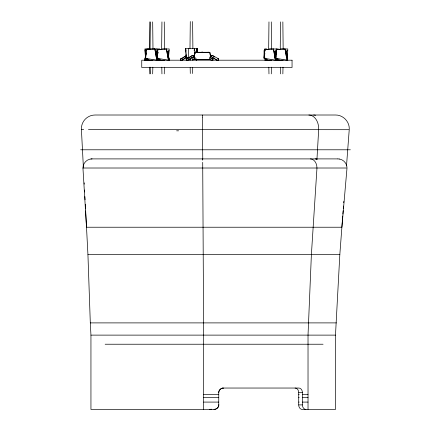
<?xml version="1.0" encoding="UTF-8"?>
<svg xmlns="http://www.w3.org/2000/svg" width="431" height="431" viewBox="0 0 431 431"><rect width="100%" height="100%" fill="white"/><g stroke="black" fill="none" stroke-linecap="round" stroke-linejoin="round"><path stroke-width="0.65" d="M218.582 60.2L218.63 58.864L212.214 55.287L210.543 56.1L216.761 60.087L218.582 60.2L218.63 58.864L217.671 58.815M149.487 48.935L149.789 21.906M150.371 21.906L150.063 48.935L152.983 48.935L152.676 21.906M161.943 21.906L161.636 48.935L164.55 48.935L164.249 21.906M189.985 48.579L190.292 21.55M268.971 21.906L268.669 48.935L271.584 48.935L271.282 21.906M280.543 21.906L280.242 48.935L283.156 48.935L282.849 21.906M192.598 73.507L192.711 67.645M192.851 60.475L192.899 57.867L193.444 56.709M152.676 73.868L152.827 67.188M164.249 73.868L164.4 67.188M271.282 73.868L271.433 67.188M282.849 73.868L283.005 67.188M211.405 58.788L212.844 58.864L212.795 60.2L210.985 60.092L209.849 59.365M212.844 58.864L212.795 60.2L212.844 58.864L209.902 57.296M156.243 56.466L156.464 50.836L157.584 50.836L157.584 48.935L154.271 48.935L155.392 49.409M167.864 55.216L168.036 50.836L169.151 50.836L169.151 48.935L164.426 49.08M274.773 58.341L275.07 50.836L276.185 50.836L276.185 48.935L271.46 49.08M286.394 57.091L286.637 50.836L287.757 50.836L287.757 48.935L283.032 49.08M342.731 216.012L339.827 254.565L335.485 335.119L335.485 409.45L302.309 409.45A4.596 3.572 90 0 1 298.688 404.887M145.953 49.888L145.462 58.228L145.899 55.577L145.462 58.228L145.462 50.836L146.276 48.935L146.276 50.836L144.886 50.836L144.886 48.935L148.199 48.935L145.953 49.888L146.869 49.608L146.378 49.57L145.462 58.228L145.872 53.568M157.11 56.946L157.186 55.664M157.299 53.735L157.45 51.17M196.999 52.431L197.231 48.579L185.659 48.579L186.343 60.146M264.068 50.836L264.876 50.836L264.823 49.57L264.068 50.836L264.068 58.228L264.979 49.57L273.453 48.935L275.441 60.221L264.068 58.228L264.553 49.888L266.8 48.935L264.876 48.935L264.704 50.901M275.862 54.376L276.012 51.812M316.936 159.54L318.681 129.602A13.717 9.8 -90 0 0 308.86 115.045M146.691 60.507L145.355 60.507L145.872 52.771M346.502 165.924L349.229 129.699M342.877 214.018L343.13 210.694M343.281 208.701L343.48 206.04M343.728 202.715L343.83 201.39M264.068 58.228L264.413 54.231M157.789 49.57L157.848 48.935L159.772 48.935L157.52 49.888M276.39 49.57L276.449 48.935L278.372 48.935L276.126 49.888L277.041 49.608L276.551 49.57L275.641 58.228L287.014 60.221L285.02 48.935L276.551 49.57M145.576 55.432L144.886 60.507L145.446 56.38L144.886 50.836M157.584 50.836L157.024 56.38L157.584 60.507L156.609 59.898M169.151 50.836L168.596 56.38L169.151 60.507L168.182 59.898M276.185 50.836L275.625 56.38L276.185 60.507L275.21 59.898M287.757 50.836L287.197 56.38L287.757 60.507L286.782 59.898M157.951 49.57L157.035 58.228L168.408 60.221L166.42 48.935L157.951 49.57L158.441 49.608M196.784 52.415L197.231 48.579L194.252 54.963M196.644 52.56L197.231 48.579L196.681 50.432M146.098 54.247L146.314 52.921L146.114 54.247M276.271 54.247L276.486 52.921L276.287 54.247M194.133 50.567L194.467 48.579L194.494 57.867M152.86 49.08L154.848 48.935L156.841 60.221L144.886 58.228L145.355 60.507L145.856 57.932M157.234 59.936L157.584 58.228M168.688 60.507L169.151 58.228M275.835 59.936L276.185 58.228M287.407 59.936L287.757 58.228M145.355 60.507L146.007 58.228M201.708 52.28L203.023 52.463M186.682 59.009L187.027 57.867L188.417 57.867L188.39 48.579M201.961 52.28L202.877 52.28L201.46 52.232M194.327 56.1L192.635 55.292L187.69 58.794L186.24 58.864L186.294 60.2L188.105 60.087L194.327 56.1L192.635 55.292M188.035 57.867L187.555 58.271L187.027 57.867M186.3 55.68L181.904 58.794L180.454 58.864L180.508 60.2L182.318 60.087L186.278 57.549M202.829 52.232L201.417 52.28M182.318 60.087L186.311 57.28M188.105 60.087L194.451 55.976M180.508 60.2L180.492 58.945L186.294 55.621M186.294 60.2L186.278 58.945L192.657 55.287M210.549 56.111L212.208 55.287L214.697 57.037M196.671 52.232L197.204 52.232M201.891 52.28L202.446 52.463M264.553 49.888L265.469 49.608L264.979 49.57M197.177 59.489L197.279 59.489M202.963 59.489L203.071 59.532M202.656 52.28L202.99 52.232M146.378 49.57L154.848 48.935L156.464 58.228L156.464 50.836L157.584 60.507M148.873 49.371L150.203 49.274M160.445 49.371L161.77 49.274M267.479 49.371L268.804 49.274M279.046 49.371L280.376 49.274M208.771 52.232L207.801 52.232L208.232 52.463M190.847 57.867L195.27 57.867M196.035 59.532L196.741 59.532M201.821 59.532L202.522 59.532M150.063 60.507L146.276 58.228L147.472 60.507L152.983 60.507M164.55 60.507L157.983 60.507L157.935 57.932M271.584 60.507L268.669 60.507L264.876 58.228L266.072 60.507L268.017 60.507M280.242 60.507L276.449 58.228L277.645 60.507L283.156 60.507M80.656 149.789L350.344 149.789M90.941 158.899L337.877 158.899M82.946 168.009L347.003 168.009L341.885 227.229L86.507 227.229L82.946 168.009A9.121 9.121 0 0 1 92.062 158.899M85.656 210.883L87.935 254.565L339.843 254.565M87.935 254.565L90.305 322.894L336.417 322.894M90.305 322.894L90.946 335.119L335.501 335.119M105.153 344.229L323.061 344.229M222.202 388.04L298.791 388.04A4.596 3.577 -89.8 0 1 302.417 392.593M295.106 388.067A4.596 3.577 -89.8 0 1 298.731 392.603L302.395 392.593L302.395 404.892A4.596 3.572 90 0 0 305.994 409.423M203.653 394.338L218.754 394.338M298.71 394.338L299.227 394.338M302.395 394.338L308.025 394.338M203.653 397.527L218.754 397.527M298.71 397.527L299.227 397.527M302.395 397.527L308.025 397.527M203.653 402.085L218.754 402.085M298.71 402.085L299.227 402.085M302.395 402.085L308.025 402.085M302.395 404.892L298.71 404.892L298.71 392.593M213.97 409.45L90.946 409.45L90.946 335.119M88.452 129.569L349.18 129.699M83.679 129.445L81.405 129.386L83.415 167.853M81.718 129.392L81.405 129.386A13.679 13.679 0 0 1 95.062 115.012L335.55 115.007C342.914 114.872 349.444 121.44 349.266 128.799M150.274 49.129L147.617 48.935L149.573 49.08M337.92 158.899L339.585 159.05M339.574 159.05C343.582 159.772 346.804 163.376 347.009 167.449M158.581 60.507L157.848 58.228L161.636 60.507M210.543 56.1L216.766 60.092M157.848 58.228L159.039 60.507L158.969 59.225M276.449 58.228L277.187 60.507M264.876 58.228L265.615 60.507M146.276 58.228L147.014 60.507M196.202 59.009L196.547 60.146M287.757 60.507L286.637 50.836L286.637 58.228L285.02 48.935M276.185 60.507L275.07 50.836L275.07 58.228L273.453 48.935M169.151 60.507L168.036 50.836L168.036 58.228L166.42 48.935M196.089 59.009L196.315 60.146M196.035 59.009L196.202 60.146M185.95 50.567L185.659 48.579L185.96 52.431M156.194 48.935L156.254 49.57M202.608 159.228L202.651 160.165M186.063 53.719L186.418 58.217M286.944 55.351L287.073 57.285M168.295 54.705L168.467 57.285M277.569 59.225L277.645 60.507M265.997 59.225L266.072 60.507M147.397 59.225L147.472 60.507M84.196 182.846L84.26 184.15M84.568 190.017L84.67 191.973M84.907 196.541L85.079 199.801M85.316 204.364L85.553 208.927M146.217 49.57L146.276 50.836M202.451 117.523L202.306 115.045A13.679 0.307 90 0 1 202.344 115.179M202.457 117.711L202.753 159.562M280.392 67.188L280.543 73.868M268.82 67.188L268.971 73.868M161.787 67.188L161.943 73.868M150.22 67.188L150.371 73.868M149.638 67.188L149.789 73.868M190.001 58.519L190.039 60.475M190.173 67.645L190.292 73.507M276.551 58.573L276.583 60.507M264.968 57.932L265.011 60.507M202.705 162.347L203.653 335.119L203.653 409.45M146.378 58.573L146.411 60.507M192.598 21.55L192.899 48.579M264.823 49.57L264.828 50.901M308.025 409.45L308.025 335.119L311.392 254.565L316.968 168.009A9.148 6.551 -89.9 0 0 310.406 158.92M276.449 48.935L276.449 50.201M275.641 52.183L275.641 54.198M264.876 48.935L264.876 50.201M218.754 404.892L218.754 392.593A4.655 4.552 -75.2 0 1 223.425 388.115A4.655 4.601 -90 0 0 218.662 392.593M157.035 55.54L157.035 56.887M218.829 404.898A4.703 4.649 90 0 1 213.97 409.364A4.703 4.671 62.7 0 0 218.862 404.898M315.142 158.926A9.153 6.659 -90 0 1 316.984 159.265M313.606 115.05A13.727 9.994 -89.9 0 1 315.605 115.309M176.635 130.814A165.342 0.754 0.3 0 1 178.606 130.814M197.231 48.579L196.924 52.431L197.231 48.579M210.371 55.723L209.832 59.456L192.619 59.451L209.832 59.456L210.403 56.008L209.827 52.302L195.044 52.302L194.467 55.998L195.044 59.446L194.489 55.868L195.044 52.302L209.827 52.302L210.371 55.723M157.563 54.915L157.035 58.228L157.574 54.915M157.988 52.259L157.778 53.584L158.005 52.259M264.806 53.584L264.596 54.915L264.823 53.584M276.061 55.577L275.641 58.228L276.072 55.577M190.588 59.44L189.247 59.44L190.604 59.446M292.051 60.2L141.745 60.2L141.745 67.489L292.051 67.489L292.051 60.2M209.832 409.337A4.763 4.736 90 0 0 211.314 409.191A4.763 4.746 37.8 0 1 209.832 409.326"/></g></svg>
